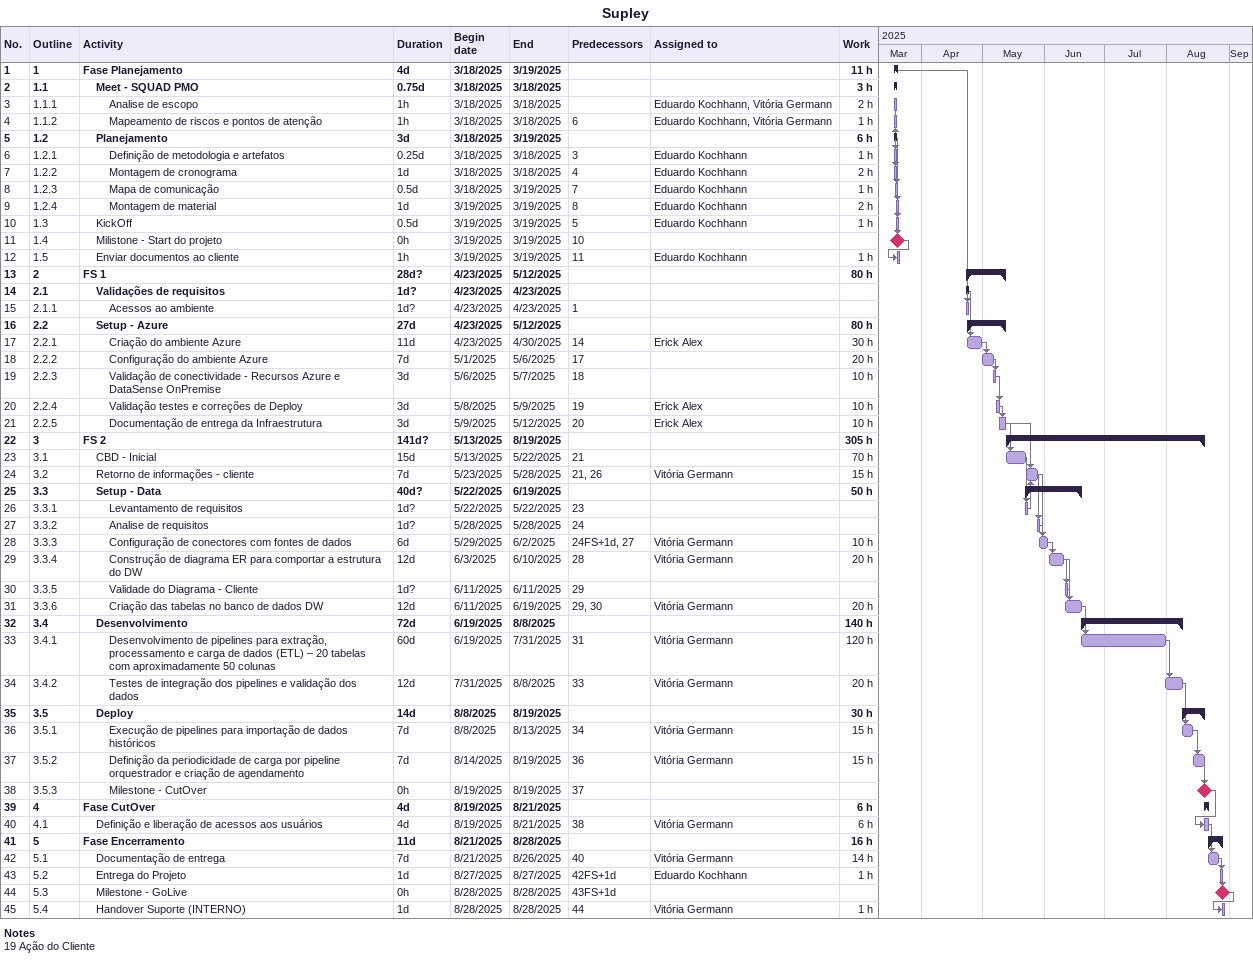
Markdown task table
Supley

| ID | WBS | Task | Duration | Start | Finish | Predecessors | Resources | Work (h) |
|---|---|---|---|---|---|---|---|---|
| 1 | 1 | **Fase Planejamento** | 4d | 2025-03-18 | 2025-03-19 |  |  | 11 |
| 2 | 1.1 | **Meet - SQUAD PMO** | 0.75d | 2025-03-18 | 2025-03-18 |  |  | 3 |
| 3 | 1.1.1 | Analise de escopo | 1h | 2025-03-18 | 2025-03-18 |  | Eduardo Kochhann, Vitória Germann | 2 |
| 4 | 1.1.2 | Mapeamento de riscos e pontos de atenção | 1h | 2025-03-18 | 2025-03-18 | 6 | Eduardo Kochhann, Vitória Germann | 1 |
| 5 | 1.2 | **Planejamento** | 3d | 2025-03-18 | 2025-03-19 |  |  | 6 |
| 6 | 1.2.1 | Definição de metodologia e artefatos | 0.25d | 2025-03-18 | 2025-03-18 | 3 | Eduardo Kochhann | 1 |
| 7 | 1.2.2 | Montagem de cronograma | 1d | 2025-03-18 | 2025-03-18 | 4 | Eduardo Kochhann | 2 |
| 8 | 1.2.3 | Mapa de comunicação | 0.5d | 2025-03-18 | 2025-03-19 | 7 | Eduardo Kochhann | 1 |
| 9 | 1.2.4 | Montagem de material | 1d | 2025-03-19 | 2025-03-19 | 8 | Eduardo Kochhann | 2 |
| 10 | 1.3 | KickOff | 0.5d | 2025-03-19 | 2025-03-19 | 5 | Eduardo Kochhann | 1 |
| 11 | 1.4 | Milistone - Start do projeto | 0h | 2025-03-19 | 2025-03-19 | 10 |  |  |
| 12 | 1.5 | Enviar documentos ao cliente | 1h | 2025-03-19 | 2025-03-19 | 11 | Eduardo Kochhann | 1 |
| 13 | 2 | **FS 1** | 28d? | 2025-04-23 | 2025-05-12 |  |  | 80 |
| 14 | 2.1 | **Validações de requisitos** | 1d? | 2025-04-23 | 2025-04-23 |  |  |  |
| 15 | 2.1.1 | Acessos ao ambiente | 1d? | 2025-04-23 | 2025-04-23 | 1 |  |  |
| 16 | 2.2 | **Setup - Azure** | 27d | 2025-04-23 | 2025-05-12 |  |  | 80 |
| 17 | 2.2.1 | Criação do ambiente Azure | 11d | 2025-04-23 | 2025-04-30 | 14 | Erick Alex | 30 |
| 18 | 2.2.2 | Configuração do ambiente Azure | 7d | 2025-05-01 | 2025-05-06 | 17 |  | 20 |
| 19 | 2.2.3 | Validação de conectividade - Recursos Azure e DataSense OnPremise | 3d | 2025-05-06 | 2025-05-07 | 18 |  | 10 |
| 20 | 2.2.4 | Validação testes e correções de Deploy | 3d | 2025-05-08 | 2025-05-09 | 19 | Erick Alex | 10 |
| 21 | 2.2.5 | Documentação de entrega da Infraestrutura | 3d | 2025-05-09 | 2025-05-12 | 20 | Erick Alex | 10 |
| 22 | 3 | **FS 2** | 141d? | 2025-05-13 | 2025-08-19 |  |  | 305 |
| 23 | 3.1 | CBD - Inicial | 15d | 2025-05-13 | 2025-05-22 | 21 |  | 70 |
| 24 | 3.2 | Retorno de informações - cliente | 7d | 2025-05-23 | 2025-05-28 | 21, 26 | Vitória Germann | 15 |
| 25 | 3.3 | **Setup - Data** | 40d? | 2025-05-22 | 2025-06-19 |  |  | 50 |
| 26 | 3.3.1 | Levantamento de requisitos | 1d? | 2025-05-22 | 2025-05-22 | 23 |  |  |
| 27 | 3.3.2 | Analise de requisitos | 1d? | 2025-05-28 | 2025-05-28 | 24 |  |  |
| 28 | 3.3.3 | Configuração de conectores com fontes de dados | 6d | 2025-05-29 | 2025-06-02 | 24FS+1d, 27 | Vitória Germann | 10 |
| 29 | 3.3.4 | Construção de diagrama ER para comportar a estrutura do DW | 12d | 2025-06-03 | 2025-06-10 | 28 | Vitória Germann | 20 |
| 30 | 3.3.5 | Validade do Diagrama - Cliente | 1d? | 2025-06-11 | 2025-06-11 | 29 |  |  |
| 31 | 3.3.6 | Criação das tabelas no banco de dados DW | 12d | 2025-06-11 | 2025-06-19 | 29, 30 | Vitória Germann | 20 |
| 32 | 3.4 | **Desenvolvimento** | 72d | 2025-06-19 | 2025-08-08 |  |  | 140 |
| 33 | 3.4.1 | Desenvolvimento de pipelines para extração, processamento e carga de dados (ETL) – 20 tabelas com aproximadamente 50 colunas | 60d | 2025-06-19 | 2025-07-31 | 31 | Vitória Germann | 120 |
| 34 | 3.4.2 | Testes de integração dos pipelines e validação dos dados | 12d | 2025-07-31 | 2025-08-08 | 33 | Vitória Germann | 20 |
| 35 | 3.5 | **Deploy** | 14d | 2025-08-08 | 2025-08-19 |  |  | 30 |
| 36 | 3.5.1 | Execução de pipelines para importação de dados históricos | 7d | 2025-08-08 | 2025-08-13 | 34 | Vitória Germann | 15 |
| 37 | 3.5.2 | Definição da periodicidade de carga por pipeline orquestrador e criação de agendamento | 7d | 2025-08-14 | 2025-08-19 | 36 | Vitória Germann | 15 |
| 38 | 3.5.3 | Milestone - CutOver | 0h | 2025-08-19 | 2025-08-19 | 37 |  |  |
| 39 | 4 | **Fase CutOver** | 4d | 2025-08-19 | 2025-08-21 |  |  | 6 |
| 40 | 4.1 | Definição e liberação de acessos aos usuários | 4d | 2025-08-19 | 2025-08-21 | 38 | Vitória Germann | 6 |
| 41 | 5 | **Fase Encerramento** | 11d | 2025-08-21 | 2025-08-28 |  |  | 16 |
| 42 | 5.1 | Documentação de entrega | 7d | 2025-08-21 | 2025-08-26 | 40 | Vitória Germann | 14 |
| 43 | 5.2 | Entrega do Projeto | 1d | 2025-08-27 | 2025-08-27 | 42FS+1d | Eduardo Kochhann | 1 |
| 44 | 5.3 | Milestone - GoLive | 0h | 2025-08-28 | 2025-08-28 | 43FS+1d |  |  |
| 45 | 5.4 | Handover Suporte (INTERNO) | 1d | 2025-08-28 | 2025-08-28 | 44 | Vitória Germann | 1 |

Notes
- 19: Ação do Cliente
